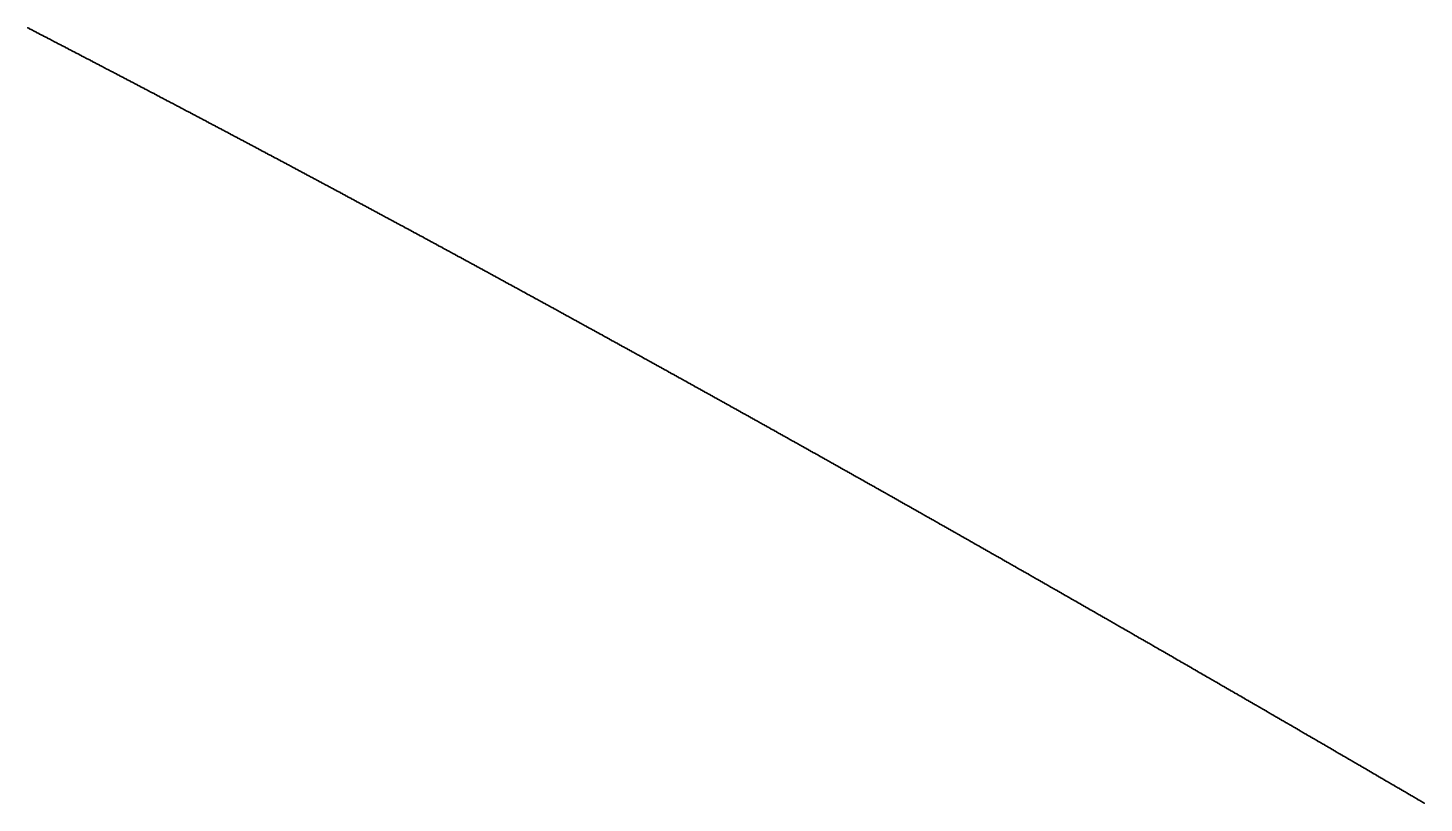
# Model space of a CAD drawing. Header units: metres. Extents: x 0 to 360, y 0 to 49.
# Drawn here: x 258.76 to 270, y 30.79 to 37.03 of the extents above; entities that cross this region are included whole.
import ezdxf

# ---------------------------------------------------------------- set-up
doc = ezdxf.new("R2010")
doc.units = ezdxf.units.M

msp = doc.modelspace()

# ---------------------------------------------------------------- linework, layer by layer
for p in [(258.759, 37.029), (258.765, 37.026), (258.771, 37.023), (258.778, 37.019), (258.784, 37.016), (258.79, 37.013), (258.797, 37.01), (258.803, 37.006), (258.809, 37.003), (258.815, 37), (258.822, 36.997), (258.828, 36.993), (258.834, 36.99), (258.841, 36.987), (258.847, 36.984), (258.853, 36.98), (258.859, 36.977), (258.866, 36.974), (258.872, 36.971), (258.878, 36.967), (258.885, 36.964), (258.891, 36.961), (258.897, 36.957), (258.904, 36.954), (258.91, 36.951), (258.916, 36.948), (258.922, 36.944), (258.929, 36.941), (258.935, 36.938), (258.941, 36.935), (258.948, 36.931), (258.954, 36.928), (258.96, 36.925), (258.967, 36.921), (258.973, 36.918), (258.979, 36.915), (258.985, 36.912), (258.992, 36.908), (258.998, 36.905), (259.004, 36.902), (259.011, 36.899), (259.017, 36.895), (259.023, 36.892), (259.029, 36.889), (259.036, 36.885), (259.042, 36.882), (259.048, 36.879), (259.055, 36.876), (259.061, 36.872), (259.067, 36.869), (259.074, 36.866), (259.08, 36.863), (259.086, 36.859), (259.092, 36.856), (259.099, 36.853), (259.105, 36.849), (259.111, 36.846), (259.118, 36.843), (259.124, 36.84), (259.13, 36.836), (259.137, 36.833), (259.143, 36.83), (259.149, 36.826), (259.155, 36.823), (259.162, 36.82), (259.168, 36.817), (259.174, 36.813), (259.181, 36.81), (259.187, 36.807), (259.193, 36.803), (259.2, 36.8), (259.206, 36.797), (259.212, 36.794), (259.218, 36.79), (259.225, 36.787), (259.231, 36.784), (259.237, 36.78), (259.244, 36.777), (259.25, 36.774), (259.256, 36.771), (259.263, 36.767), (259.269, 36.764), (259.275, 36.761), (259.282, 36.757), (259.288, 36.754), (259.294, 36.751), (259.3, 36.748), (259.307, 36.744), (259.313, 36.741), (259.319, 36.738), (259.326, 36.734), (259.332, 36.731), (259.338, 36.728), (259.345, 36.725), (259.351, 36.721), (259.357, 36.718), (259.363, 36.715), (259.37, 36.711), (259.376, 36.708), (259.382, 36.705), (259.389, 36.701), (259.395, 36.698), (259.401, 36.695), (259.408, 36.692), (259.414, 36.688), (259.42, 36.685), (259.427, 36.682), (259.433, 36.678), (259.439, 36.675), (259.445, 36.672), (259.452, 36.668), (259.458, 36.665), (259.464, 36.662), (259.471, 36.659), (259.477, 36.655), (259.483, 36.652), (259.49, 36.649), (259.496, 36.645), (259.502, 36.642), (259.509, 36.639), (259.515, 36.635), (259.521, 36.632), (259.527, 36.629), (259.534, 36.626), (259.54, 36.622), (259.546, 36.619), (259.553, 36.616), (259.559, 36.612), (259.565, 36.609), (259.572, 36.606), (259.578, 36.602), (259.584, 36.599), (259.591, 36.596), (259.597, 36.592), (259.603, 36.589), (259.61, 36.586), (259.616, 36.583), (259.622, 36.579), (259.628, 36.576), (259.635, 36.573), (259.641, 36.569), (259.647, 36.566), (259.654, 36.563), (259.66, 36.559), (259.666, 36.556), (259.673, 36.553), (259.679, 36.549), (259.685, 36.546), (259.692, 36.543), (259.698, 36.539), (259.704, 36.536), (259.711, 36.533), (259.717, 36.53), (259.723, 36.526), (259.729, 36.523), (259.736, 36.52), (259.742, 36.516), (259.748, 36.513), (259.755, 36.51), (259.761, 36.506), (259.767, 36.503), (259.774, 36.5), (259.78, 36.496), (259.786, 36.493), (259.793, 36.49), (259.799, 36.486), (259.805, 36.483), (259.812, 36.48), (259.818, 36.476), (259.824, 36.473), (259.83, 36.47), (259.837, 36.466), (259.843, 36.463), (259.849, 36.46), (259.856, 36.456), (259.862, 36.453), (259.868, 36.45), (259.875, 36.446), (259.881, 36.443), (259.887, 36.44), (259.894, 36.437), (259.9, 36.433), (259.906, 36.43), (259.913, 36.427), (259.919, 36.423), (259.925, 36.42), (259.932, 36.417), (259.938, 36.413), (259.944, 36.41), (259.951, 36.407), (259.957, 36.403), (259.963, 36.4), (259.97, 36.397), (259.976, 36.393), (259.982, 36.39), (259.988, 36.387), (259.995, 36.383), (260.001, 36.38), (260.007, 36.377), (260.014, 36.373), (260.02, 36.37), (260.026, 36.367), (260.033, 36.363), (260.039, 36.36), (260.045, 36.357), (260.052, 36.353), (260.058, 36.35), (260.064, 36.347), (260.071, 36.343), (260.077, 36.34), (260.083, 36.337), (260.09, 36.333), (260.096, 36.33), (260.102, 36.326), (260.109, 36.323), (260.115, 36.32), (260.121, 36.316), (260.128, 36.313), (260.134, 36.31), (260.14, 36.306), (260.147, 36.303), (260.153, 36.3), (260.159, 36.296), (260.166, 36.293), (260.172, 36.29), (260.178, 36.286), (260.185, 36.283), (260.191, 36.28), (260.197, 36.276), (260.203, 36.273), (260.21, 36.27), (260.216, 36.266), (260.222, 36.263), (260.229, 36.26), (260.235, 36.256), (260.241, 36.253), (260.248, 36.25), (260.254, 36.246), (260.26, 36.243), (260.267, 36.24), (260.273, 36.236), (260.279, 36.233), (260.286, 36.229), (260.292, 36.226), (260.298, 36.223), (260.305, 36.219), (260.311, 36.216), (260.317, 36.213), (260.324, 36.209), (260.33, 36.206), (260.336, 36.203), (260.343, 36.199), (260.349, 36.196), (260.355, 36.193), (260.362, 36.189), (260.368, 36.186), (260.374, 36.183), (260.381, 36.179), (260.387, 36.176), (260.393, 36.172), (260.4, 36.169), (260.406, 36.166), (260.412, 36.162), (260.419, 36.159), (260.425, 36.156), (260.431, 36.152), (260.438, 36.149), (260.444, 36.146), (260.45, 36.142), (260.457, 36.139), (260.463, 36.135), (260.469, 36.132), (260.476, 36.129), (260.482, 36.125), (260.488, 36.122), (260.495, 36.119), (260.501, 36.115), (260.507, 36.112), (260.514, 36.109), (260.52, 36.105), (260.526, 36.102), (260.533, 36.098), (260.539, 36.095), (260.545, 36.092), (260.552, 36.088), (260.558, 36.085), (260.564, 36.082), (260.571, 36.078), (260.577, 36.075), (260.583, 36.072), (260.59, 36.068), (260.596, 36.065), (260.602, 36.061), (260.609, 36.058), (260.615, 36.055), (260.621, 36.051), (260.628, 36.048), (260.634, 36.045), (260.64, 36.041), (260.647, 36.038), (260.653, 36.034), (260.659, 36.031), (260.666, 36.028), (260.672, 36.024), (260.678, 36.021), (260.685, 36.018), (260.691, 36.014), (260.697, 36.011), (260.704, 36.007), (260.71, 36.004), (260.716, 36.001), (260.723, 35.997), (260.729, 35.994), (260.735, 35.991), (260.742, 35.987), (260.748, 35.984), (260.754, 35.98), (260.761, 35.977), (260.767, 35.974), (260.774, 35.97), (260.78, 35.967), (260.786, 35.964), (260.793, 35.96), (260.799, 35.957), (260.805, 35.953), (260.812, 35.95), (260.818, 35.947), (260.824, 35.943), (260.831, 35.94), (260.837, 35.937), (260.843, 35.933), (260.85, 35.93), (260.856, 35.926), (260.862, 35.923), (260.869, 35.92), (260.875, 35.916), (260.881, 35.913), (260.888, 35.909), (260.894, 35.906), (260.9, 35.903), (260.907, 35.899), (260.913, 35.896), (260.919, 35.892), (260.926, 35.889), (260.932, 35.886), (260.938, 35.882), (260.945, 35.879), (260.951, 35.876), (260.957, 35.872), (260.964, 35.869), (260.97, 35.865), (260.976, 35.862), (260.983, 35.859), (260.989, 35.855), (260.996, 35.852), (261.002, 35.848), (261.008, 35.845), (261.015, 35.842), (261.021, 35.838), (261.027, 35.835), (261.034, 35.831), (261.04, 35.828), (261.046, 35.825), (261.053, 35.821), (261.059, 35.818), (261.065, 35.814), (261.072, 35.811), (261.078, 35.808), (261.084, 35.804), (261.091, 35.801), (261.097, 35.797), (261.103, 35.794), (261.11, 35.791), (261.116, 35.787), (261.122, 35.784), (261.129, 35.78), (261.135, 35.777), (261.142, 35.774), (261.148, 35.77), (261.154, 35.767), (261.161, 35.763), (261.167, 35.76), (261.173, 35.757), (261.18, 35.753), (261.186, 35.75), (261.192, 35.746), (261.199, 35.743), (261.205, 35.74), (261.211, 35.736), (261.218, 35.733), (261.224, 35.729), (261.23, 35.726), (261.237, 35.723), (261.243, 35.719), (261.25, 35.716), (261.256, 35.712), (261.262, 35.709), (261.269, 35.706), (261.275, 35.702), (261.281, 35.699), (261.288, 35.695), (261.294, 35.692), (261.3, 35.688), (261.307, 35.685), (261.313, 35.682), (261.319, 35.678), (261.326, 35.675), (261.332, 35.671), (261.338, 35.668), (261.345, 35.665), (261.351, 35.661), (261.358, 35.658), (261.364, 35.654), (261.37, 35.651), (261.377, 35.648), (261.383, 35.644), (261.389, 35.641), (261.396, 35.637), (261.402, 35.634), (261.408, 35.63), (261.415, 35.627), (261.421, 35.624), (261.427, 35.62), (261.434, 35.617), (261.44, 35.613), (261.447, 35.61), (261.453, 35.607), (261.459, 35.603), (261.466, 35.6), (261.472, 35.596), (261.478, 35.593), (261.485, 35.589), (261.491, 35.586), (261.497, 35.583), (261.504, 35.579), (261.51, 35.576), (261.516, 35.572), (261.523, 35.569), (261.529, 35.565), (261.536, 35.562), (261.542, 35.559), (261.548, 35.555), (261.555, 35.552), (261.561, 35.548), (261.567, 35.545), (261.574, 35.541), (261.58, 35.538), (261.586, 35.535), (261.593, 35.531), (261.599, 35.528), (261.606, 35.524), (261.612, 35.521), (261.618, 35.517), (261.625, 35.514), (261.631, 35.511), (261.637, 35.507), (261.644, 35.504), (261.65, 35.5), (261.656, 35.497), (261.663, 35.493), (261.669, 35.49), (261.676, 35.487), (261.682, 35.483), (261.688, 35.48), (261.695, 35.476), (261.701, 35.473), (261.707, 35.469), (261.714, 35.466), (261.72, 35.463), (261.726, 35.459), (261.733, 35.456), (261.739, 35.452), (261.746, 35.449), (261.752, 35.445), (261.758, 35.442), (261.765, 35.438), (261.771, 35.435), (261.777, 35.432), (261.784, 35.428), (261.79, 35.425), (261.796, 35.421), (261.803, 35.418), (261.809, 35.414), (261.816, 35.411), (261.822, 35.408), (261.828, 35.404), (261.835, 35.401), (261.841, 35.397), (261.847, 35.394), (261.854, 35.39), (261.86, 35.387), (261.867, 35.383), (261.873, 35.38), (261.879, 35.377), (261.886, 35.373), (261.892, 35.37), (261.898, 35.366), (261.905, 35.363), (261.911, 35.359), (261.917, 35.356), (261.924, 35.352), (261.93, 35.349), (261.937, 35.346), (261.943, 35.342), (261.949, 35.339), (261.956, 35.335), (261.962, 35.332), (261.968, 35.328), (261.975, 35.325), (261.981, 35.321), (261.988, 35.318), (261.994, 35.314), (262, 35.311), (262.007, 35.308), (262.013, 35.304), (262.019, 35.301), (262.026, 35.297), (262.032, 35.294), (262.039, 35.29), (262.045, 35.287), (262.051, 35.283), (262.058, 35.28), (262.064, 35.276), (262.07, 35.273), (262.077, 35.27), (262.083, 35.266), (262.09, 35.263), (262.096, 35.259), (262.102, 35.256), (262.109, 35.252), (262.115, 35.249), (262.121, 35.245), (262.128, 35.242), (262.134, 35.238), (262.141, 35.235), (262.147, 35.232), (262.153, 35.228), (262.16, 35.225), (262.166, 35.221), (262.172, 35.218), (262.179, 35.214), (262.185, 35.211), (262.192, 35.207), (262.198, 35.204), (262.204, 35.2), (262.211, 35.197), (262.217, 35.193), (262.223, 35.19), (262.23, 35.187), (262.236, 35.183), (262.243, 35.18), (262.249, 35.176), (262.255, 35.173), (262.262, 35.169), (262.268, 35.166), (262.274, 35.162), (262.281, 35.159), (262.287, 35.155), (262.294, 35.152), (262.3, 35.148), (262.306, 35.145), (262.313, 35.141), (262.319, 35.138), (262.326, 35.134), (262.332, 35.131), (262.338, 35.128), (262.345, 35.124), (262.351, 35.121), (262.357, 35.117), (262.364, 35.114), (262.37, 35.11), (262.377, 35.107), (262.383, 35.103), (262.389, 35.1), (262.396, 35.096), (262.402, 35.093), (262.408, 35.089), (262.415, 35.086), (262.421, 35.082), (262.428, 35.079), (262.434, 35.075), (262.44, 35.072), (262.447, 35.068), (262.453, 35.065), (262.46, 35.062), (262.466, 35.058), (262.472, 35.055), (262.479, 35.051), (262.485, 35.048), (262.491, 35.044), (262.498, 35.041), (262.504, 35.037), (262.511, 35.034), (262.517, 35.03), (262.523, 35.027), (262.53, 35.023), (262.536, 35.02), (262.543, 35.016), (262.549, 35.013), (262.555, 35.009), (262.562, 35.006), (262.568, 35.002), (262.575, 34.999), (262.581, 34.995), (262.587, 34.992), (262.594, 34.988), (262.6, 34.985), (262.606, 34.981), (262.613, 34.978), (262.619, 34.974), (262.626, 34.971), (262.632, 34.967), (262.638, 34.964), (262.645, 34.96), (262.651, 34.957), (262.658, 34.954), (262.664, 34.95), (262.67, 34.947), (262.677, 34.943), (262.683, 34.94), (262.69, 34.936), (262.696, 34.933), (262.702, 34.929), (262.709, 34.926), (262.715, 34.922), (262.721, 34.919), (262.728, 34.915), (262.734, 34.912), (262.741, 34.908), (262.747, 34.905), (262.753, 34.901), (262.76, 34.898), (262.766, 34.894), (262.773, 34.891), (262.779, 34.887), (262.785, 34.884), (262.792, 34.88), (262.798, 34.877), (262.805, 34.873), (262.811, 34.87), (262.817, 34.866), (262.824, 34.863), (262.83, 34.859), (262.837, 34.856), (262.843, 34.852), (262.849, 34.849), (262.856, 34.845), (262.862, 34.842), (262.869, 34.838), (262.875, 34.835), (262.881, 34.831), (262.888, 34.828), (262.894, 34.824), (262.901, 34.821), (262.907, 34.817), (262.913, 34.814), (262.92, 34.81), (262.926, 34.807), (262.932, 34.803), (262.939, 34.8), (262.945, 34.796), (262.952, 34.793), (262.958, 34.789), (262.964, 34.786), (262.971, 34.782), (262.977, 34.779), (262.984, 34.775), (262.99, 34.772), (262.996, 34.768), (263.003, 34.765), (263.009, 34.761), (263.016, 34.758), (263.022, 34.754), (263.028, 34.751), (263.035, 34.747), (263.041, 34.743), (263.048, 34.74), (263.054, 34.736), (263.06, 34.733), (263.067, 34.729), (263.073, 34.726), (263.08, 34.722), (263.086, 34.719), (263.092, 34.715), (263.099, 34.712), (263.105, 34.708), (263.112, 34.705), (263.118, 34.701), (263.124, 34.698), (263.131, 34.694), (263.137, 34.691), (263.144, 34.687), (263.15, 34.684), (263.157, 34.68), (263.163, 34.677), (263.169, 34.673), (263.176, 34.67), (263.182, 34.666), (263.189, 34.663), (263.195, 34.659), (263.201, 34.656), (263.208, 34.652), (263.214, 34.649), (263.221, 34.645), (263.227, 34.642), (263.233, 34.638), (263.24, 34.634), (263.246, 34.631), (263.253, 34.627), (263.259, 34.624), (263.265, 34.62), (263.272, 34.617), (263.278, 34.613), (263.285, 34.61), (263.291, 34.606), (263.297, 34.603), (263.304, 34.599), (263.31, 34.596), (263.317, 34.592), (263.323, 34.589), (263.329, 34.585), (263.336, 34.582), (263.342, 34.578), (263.349, 34.575), (263.355, 34.571), (263.362, 34.567), (263.368, 34.564), (263.374, 34.56), (263.381, 34.557), (263.387, 34.553), (263.394, 34.55), (263.4, 34.546), (263.406, 34.543), (263.413, 34.539), (263.419, 34.536), (263.426, 34.532), (263.432, 34.529), (263.438, 34.525), (263.445, 34.522), (263.451, 34.518), (263.458, 34.514), (263.464, 34.511), (263.471, 34.507), (263.477, 34.504), (263.483, 34.5), (263.49, 34.497), (263.496, 34.493), (263.503, 34.49), (263.509, 34.486), (263.515, 34.483), (263.522, 34.479), (263.528, 34.476), (263.535, 34.472), (263.541, 34.468), (263.547, 34.465), (263.554, 34.461), (263.56, 34.458), (263.567, 34.454), (263.573, 34.451), (263.58, 34.447), (263.586, 34.444), (263.592, 34.44), (263.599, 34.437), (263.605, 34.433), (263.612, 34.43), (263.618, 34.426), (263.624, 34.422), (263.631, 34.419), (263.637, 34.415), (263.644, 34.412), (263.65, 34.408), (263.657, 34.405), (263.663, 34.401), (263.669, 34.398), (263.676, 34.394), (263.682, 34.391), (263.689, 34.387), (263.695, 34.383), (263.701, 34.38), (263.708, 34.376), (263.714, 34.373), (263.721, 34.369), (263.727, 34.366), (263.734, 34.362), (263.74, 34.359), (263.746, 34.355), (263.753, 34.351), (263.759, 34.348), (263.766, 34.344), (263.772, 34.341), (263.779, 34.337), (263.785, 34.334), (263.791, 34.33), (263.798, 34.327), (263.804, 34.323), (263.811, 34.32), (263.817, 34.316), (263.823, 34.312), (263.83, 34.309), (263.836, 34.305), (263.843, 34.302), (263.849, 34.298), (263.856, 34.295), (263.862, 34.291), (263.868, 34.288), (263.875, 34.284), (263.881, 34.28), (263.888, 34.277), (263.894, 34.273), (263.901, 34.27), (263.907, 34.266), (263.913, 34.263), (263.92, 34.259), (263.926, 34.255), (263.933, 34.252), (263.939, 34.248), (263.946, 34.245), (263.952, 34.241), (263.958, 34.238), (263.965, 34.234), (263.971, 34.231), (263.978, 34.227), (263.984, 34.223), (263.991, 34.22), (263.997, 34.216), (264.003, 34.213), (264.01, 34.209), (264.016, 34.206), (264.023, 34.202), (264.029, 34.198), (264.035, 34.195), (264.042, 34.191), (264.048, 34.188), (264.055, 34.184), (264.061, 34.181), (264.068, 34.177), (264.074, 34.173), (264.08, 34.17), (264.087, 34.166), (264.093, 34.163), (264.1, 34.159), (264.106, 34.156), (264.113, 34.152), (264.119, 34.148), (264.126, 34.145), (264.132, 34.141), (264.138, 34.138), (264.145, 34.134), (264.151, 34.131), (264.158, 34.127), (264.164, 34.123), (264.171, 34.12), (264.177, 34.116), (264.183, 34.113), (264.19, 34.109), (264.196, 34.106), (264.203, 34.102), (264.209, 34.098), (264.216, 34.095), (264.222, 34.091), (264.228, 34.088), (264.235, 34.084), (264.241, 34.081), (264.248, 34.077), (264.254, 34.073), (264.261, 34.07), (264.267, 34.066), (264.273, 34.063), (264.28, 34.059), (264.286, 34.055), (264.293, 34.052), (264.299, 34.048), (264.306, 34.045), (264.312, 34.041), (264.319, 34.038), (264.325, 34.034), (264.331, 34.03), (264.338, 34.027), (264.344, 34.023), (264.351, 34.02), (264.357, 34.016), (264.364, 34.013), (264.37, 34.009), (264.376, 34.005), (264.383, 34.002), (264.389, 33.998), (264.396, 33.995), (264.402, 33.991), (264.409, 33.987), (264.415, 33.984), (264.422, 33.98), (264.428, 33.977), (264.434, 33.973), (264.441, 33.969), (264.447, 33.966), (264.454, 33.962), (264.46, 33.959), (264.467, 33.955), (264.473, 33.952), (264.479, 33.948), (264.486, 33.944), (264.492, 33.941), (264.499, 33.937), (264.505, 33.934), (264.512, 33.93), (264.518, 33.926), (264.525, 33.923), (264.531, 33.919), (264.537, 33.916), (264.544, 33.912), (264.55, 33.908), (264.557, 33.905), (264.563, 33.901), (264.57, 33.898), (264.576, 33.894), (264.583, 33.89), (264.589, 33.887), (264.595, 33.883), (264.602, 33.88), (264.608, 33.876), (264.615, 33.872), (264.621, 33.869), (264.628, 33.865), (264.634, 33.862), (264.641, 33.858), (264.647, 33.854), (264.653, 33.851), (264.66, 33.847), (264.666, 33.844), (264.673, 33.84), (264.679, 33.836), (264.686, 33.833), (264.692, 33.829), (264.699, 33.826), (264.705, 33.822), (264.711, 33.818), (264.718, 33.815), (264.724, 33.811), (264.731, 33.808), (264.737, 33.804), (264.744, 33.8), (264.75, 33.797), (264.757, 33.793), (264.763, 33.79), (264.769, 33.786), (264.776, 33.782), (264.782, 33.779), (264.789, 33.775), (264.795, 33.772), (264.802, 33.768), (264.808, 33.764), (264.815, 33.761), (264.821, 33.757), (264.828, 33.753), (264.834, 33.75), (264.84, 33.746), (264.847, 33.743), (264.853, 33.739), (264.86, 33.735), (264.866, 33.732), (264.873, 33.728), (264.879, 33.725), (264.886, 33.721), (264.892, 33.717), (264.899, 33.714), (264.905, 33.71), (264.911, 33.706), (264.918, 33.703), (264.924, 33.699), (264.931, 33.696), (264.937, 33.692), (264.944, 33.688), (264.95, 33.685), (264.957, 33.681), (264.963, 33.678), (264.97, 33.674), (264.976, 33.67), (264.982, 33.667), (264.989, 33.663), (264.995, 33.659), (265.002, 33.656), (265.008, 33.652), (265.015, 33.649), (265.021, 33.645), (265.028, 33.641), (265.034, 33.638), (265.041, 33.634), (265.047, 33.631), (265.053, 33.627), (265.06, 33.623), (265.066, 33.62), (265.073, 33.616), (265.079, 33.612), (265.086, 33.609), (265.092, 33.605), (265.099, 33.602), (265.105, 33.598), (265.112, 33.594), (265.118, 33.591), (265.124, 33.587), (265.131, 33.583), (265.137, 33.58), (265.144, 33.576), (265.15, 33.573), (265.157, 33.569), (265.163, 33.565), (265.17, 33.562), (265.176, 33.558), (265.183, 33.554), (265.189, 33.551), (265.196, 33.547), (265.202, 33.543), (265.208, 33.54), (265.215, 33.536), (265.221, 33.533), (265.228, 33.529), (265.234, 33.525), (265.241, 33.522), (265.247, 33.518), (265.254, 33.514), (265.26, 33.511), (265.267, 33.507), (265.273, 33.504), (265.28, 33.5), (265.286, 33.496), (265.293, 33.493), (265.299, 33.489), (265.305, 33.485), (265.312, 33.482), (265.318, 33.478), (265.325, 33.474), (265.331, 33.471), (265.338, 33.467), (265.344, 33.464), (265.351, 33.46), (265.357, 33.456), (265.364, 33.453), (265.37, 33.449), (265.377, 33.445), (265.383, 33.442), (265.389, 33.438), (265.396, 33.434), (265.402, 33.431), (265.409, 33.427), (265.415, 33.423), (265.422, 33.42), (265.428, 33.416), (265.435, 33.413), (265.441, 33.409), (265.448, 33.405), (265.454, 33.402), (265.461, 33.398), (265.467, 33.394), (265.474, 33.391), (265.48, 33.387), (265.487, 33.383), (265.493, 33.38), (265.499, 33.376), (265.506, 33.372), (265.512, 33.369), (265.519, 33.365), (265.525, 33.362), (265.532, 33.358), (265.538, 33.354), (265.545, 33.351), (265.551, 33.347), (265.558, 33.343), (265.564, 33.34), (265.571, 33.336), (265.577, 33.332), (265.584, 33.329), (265.59, 33.325), (265.597, 33.321), (265.603, 33.318), (265.609, 33.314), (265.616, 33.31), (265.622, 33.307), (265.629, 33.303), (265.635, 33.299), (265.642, 33.296), (265.648, 33.292), (265.655, 33.288), (265.661, 33.285), (265.668, 33.281), (265.674, 33.278), (265.681, 33.274), (265.687, 33.27), (265.694, 33.267), (265.7, 33.263), (265.707, 33.259), (265.713, 33.256), (265.72, 33.252), (265.726, 33.248), (265.733, 33.245), (265.739, 33.241), (265.745, 33.237), (265.752, 33.234), (265.758, 33.23), (265.765, 33.226), (265.771, 33.223), (265.778, 33.219), (265.784, 33.215), (265.791, 33.212), (265.797, 33.208), (265.804, 33.204), (265.81, 33.201), (265.817, 33.197), (265.823, 33.193), (265.83, 33.19), (265.836, 33.186), (265.843, 33.182), (265.849, 33.179), (265.856, 33.175), (265.862, 33.171), (265.869, 33.168), (265.875, 33.164), (265.882, 33.16), (265.888, 33.157), (265.895, 33.153), (265.901, 33.149), (265.907, 33.146), (265.914, 33.142), (265.92, 33.138), (265.927, 33.135), (265.933, 33.131), (265.94, 33.127), (265.946, 33.124), (265.953, 33.12), (265.959, 33.116), (265.966, 33.113), (265.972, 33.109), (265.979, 33.105), (265.985, 33.102), (265.992, 33.098), (265.998, 33.094), (266.005, 33.091), (266.011, 33.087), (266.018, 33.083), (266.024, 33.08), (266.031, 33.076), (266.037, 33.072), (266.044, 33.069), (266.05, 33.065), (266.057, 33.061), (266.063, 33.058), (266.07, 33.054), (266.076, 33.05), (266.083, 33.047), (266.089, 33.043), (266.096, 33.039), (266.102, 33.035), (266.109, 33.032), (266.115, 33.028), (266.122, 33.024), (266.128, 33.021), (266.135, 33.017), (266.141, 33.013), (266.147, 33.01), (266.154, 33.006), (266.16, 33.002), (266.167, 32.999), (266.173, 32.995), (266.18, 32.991), (266.186, 32.988), (266.193, 32.984), (266.199, 32.98), (266.206, 32.977), (266.212, 32.973), (266.219, 32.969), (266.225, 32.966), (266.232, 32.962), (266.238, 32.958), (266.245, 32.954), (266.251, 32.951), (266.258, 32.947), (266.264, 32.943), (266.271, 32.94), (266.277, 32.936), (266.284, 32.932), (266.29, 32.929), (266.297, 32.925), (266.303, 32.921), (266.31, 32.918), (266.316, 32.914), (266.323, 32.91), (266.329, 32.907), (266.336, 32.903), (266.342, 32.899), (266.349, 32.895), (266.355, 32.892), (266.362, 32.888), (266.368, 32.884), (266.375, 32.881), (266.381, 32.877), (266.388, 32.873), (266.394, 32.87), (266.401, 32.866), (266.407, 32.862), (266.414, 32.859), (266.42, 32.855), (266.427, 32.851), (266.433, 32.847), (266.44, 32.844), (266.446, 32.84), (266.453, 32.836), (266.459, 32.833), (266.466, 32.829), (266.472, 32.825), (266.479, 32.822), (266.485, 32.818), (266.492, 32.814), (266.498, 32.81), (266.505, 32.807), (266.511, 32.803), (266.518, 32.799), (266.524, 32.796), (266.531, 32.792), (266.537, 32.788), (266.544, 32.785), (266.55, 32.781), (266.557, 32.777), (266.563, 32.773), (266.57, 32.77), (266.576, 32.766), (266.583, 32.762), (266.589, 32.759), (266.596, 32.755), (266.602, 32.751), (266.609, 32.748), (266.615, 32.744), (266.622, 32.74), (266.628, 32.736), (266.635, 32.733), (266.641, 32.729), (266.648, 32.725), (266.654, 32.722), (266.661, 32.718), (266.667, 32.714), (266.674, 32.71), (266.68, 32.707), (266.687, 32.703), (266.693, 32.699), (266.7, 32.696), (266.706, 32.692), (266.713, 32.688), (266.719, 32.685), (266.726, 32.681), (266.732, 32.677), (266.739, 32.673), (266.745, 32.67), (266.752, 32.666), (266.758, 32.662), (266.765, 32.659), (266.771, 32.655), (266.778, 32.651), (266.784, 32.647), (266.791, 32.644), (266.798, 32.64), (266.804, 32.636), (266.811, 32.633), (266.817, 32.629), (266.824, 32.625), (266.83, 32.621), (266.837, 32.618), (266.843, 32.614), (266.85, 32.61), (266.856, 32.607), (266.863, 32.603), (266.869, 32.599), (266.876, 32.595), (266.882, 32.592), (266.889, 32.588), (266.895, 32.584), (266.902, 32.58), (266.908, 32.577), (266.915, 32.573), (266.921, 32.569), (266.928, 32.566), (266.934, 32.562), (266.941, 32.558), (266.947, 32.554), (266.954, 32.551), (266.96, 32.547), (266.967, 32.543), (266.973, 32.54), (266.98, 32.536), (266.986, 32.532), (266.993, 32.528), (266.999, 32.525), (267.006, 32.521), (267.012, 32.517), (267.019, 32.513), (267.025, 32.51), (267.032, 32.506), (267.039, 32.502), (267.045, 32.499), (267.052, 32.495), (267.058, 32.491), (267.065, 32.487), (267.071, 32.484), (267.078, 32.48), (267.084, 32.476), (267.091, 32.472), (267.097, 32.469), (267.104, 32.465), (267.11, 32.461), (267.117, 32.458), (267.123, 32.454), (267.13, 32.45), (267.136, 32.446), (267.143, 32.443), (267.149, 32.439), (267.156, 32.435), (267.162, 32.431), (267.169, 32.428), (267.175, 32.424), (267.182, 32.42), (267.188, 32.417), (267.195, 32.413), (267.202, 32.409), (267.208, 32.405), (267.215, 32.402), (267.221, 32.398), (267.228, 32.394), (267.234, 32.39), (267.241, 32.387), (267.247, 32.383), (267.254, 32.379), (267.26, 32.375), (267.267, 32.372), (267.273, 32.368), (267.28, 32.364), (267.286, 32.36), (267.293, 32.357), (267.299, 32.353), (267.306, 32.349), (267.312, 32.345), (267.319, 32.342), (267.325, 32.338), (267.332, 32.334), (267.339, 32.331), (267.345, 32.327), (267.352, 32.323), (267.358, 32.319), (267.365, 32.316), (267.371, 32.312), (267.378, 32.308), (267.384, 32.304), (267.391, 32.301), (267.397, 32.297), (267.404, 32.293), (267.41, 32.289), (267.417, 32.286), (267.423, 32.282), (267.43, 32.278), (267.436, 32.274), (267.443, 32.271), (267.45, 32.267), (267.456, 32.263), (267.463, 32.259), (267.469, 32.256), (267.476, 32.252), (267.482, 32.248), (267.489, 32.244), (267.495, 32.241), (267.502, 32.237), (267.508, 32.233), (267.515, 32.229), (267.521, 32.226), (267.528, 32.222), (267.534, 32.218), (267.541, 32.214), (267.548, 32.211), (267.554, 32.207), (267.561, 32.203), (267.567, 32.199), (267.574, 32.196), (267.58, 32.192), (267.587, 32.188), (267.593, 32.184), (267.6, 32.181), (267.606, 32.177), (267.613, 32.173), (267.619, 32.169), (267.626, 32.166), (267.632, 32.162), (267.639, 32.158), (267.646, 32.154), (267.652, 32.151), (267.659, 32.147), (267.665, 32.143), (267.672, 32.139), (267.678, 32.136), (267.685, 32.132), (267.691, 32.128), (267.698, 32.124), (267.704, 32.12), (267.711, 32.117), (267.717, 32.113), (267.724, 32.109), (267.731, 32.105), (267.737, 32.102), (267.744, 32.098), (267.75, 32.094), (267.757, 32.09), (267.763, 32.087), (267.77, 32.083), (267.776, 32.079), (267.783, 32.075), (267.789, 32.072), (267.796, 32.068), (267.802, 32.064), (267.809, 32.06), (267.816, 32.056), (267.822, 32.053), (267.829, 32.049), (267.835, 32.045), (267.842, 32.041), (267.848, 32.038), (267.855, 32.034), (267.861, 32.03), (267.868, 32.026), (267.874, 32.023), (267.881, 32.019), (267.888, 32.015), (267.894, 32.011), (267.901, 32.008), (267.907, 32.004), (267.914, 32), (267.92, 31.996), (267.927, 31.992), (267.933, 31.989), (267.94, 31.985), (267.946, 31.981), (267.953, 31.977), (267.96, 31.974), (267.966, 31.97), (267.973, 31.966), (267.979, 31.962), (267.986, 31.958), (267.992, 31.955), (267.999, 31.951), (268.005, 31.947), (268.012, 31.943), (268.018, 31.94), (268.025, 31.936), (268.032, 31.932), (268.038, 31.928), (268.045, 31.924), (268.051, 31.921), (268.058, 31.917), (268.064, 31.913), (268.071, 31.909), (268.077, 31.906), (268.084, 31.902), (268.091, 31.898), (268.097, 31.894), (268.104, 31.89), (268.11, 31.887), (268.117, 31.883), (268.123, 31.879), (268.13, 31.875), (268.136, 31.872), (268.143, 31.868), (268.149, 31.864), (268.156, 31.86), (268.163, 31.856), (268.169, 31.853), (268.176, 31.849), (268.182, 31.845), (268.189, 31.841), (268.195, 31.838), (268.202, 31.834), (268.208, 31.83), (268.215, 31.826), (268.222, 31.822), (268.228, 31.819), (268.235, 31.815), (268.241, 31.811), (268.248, 31.807), (268.254, 31.803), (268.261, 31.8), (268.267, 31.796), (268.274, 31.792), (268.281, 31.788), (268.287, 31.784), (268.294, 31.781), (268.3, 31.777), (268.307, 31.773), (268.313, 31.769), (268.32, 31.766), (268.327, 31.762), (268.333, 31.758), (268.34, 31.754), (268.346, 31.75), (268.353, 31.747), (268.359, 31.743), (268.366, 31.739), (268.372, 31.735), (268.379, 31.731), (268.386, 31.728), (268.392, 31.724), (268.399, 31.72), (268.405, 31.716), (268.412, 31.712), (268.418, 31.709), (268.425, 31.705), (268.431, 31.701), (268.438, 31.697), (268.445, 31.693), (268.451, 31.69), (268.458, 31.686), (268.464, 31.682), (268.471, 31.678), (268.477, 31.674), (268.484, 31.671), (268.491, 31.667), (268.497, 31.663), (268.504, 31.659), (268.51, 31.655), (268.517, 31.652), (268.523, 31.648), (268.53, 31.644), (268.537, 31.64), (268.543, 31.636), (268.55, 31.633), (268.556, 31.629), (268.563, 31.625), (268.569, 31.621), (268.576, 31.617), (268.582, 31.614), (268.589, 31.61), (268.596, 31.606), (268.602, 31.602), (268.609, 31.598), (268.615, 31.595), (268.622, 31.591), (268.628, 31.587), (268.635, 31.583), (268.642, 31.579), (268.648, 31.576), (268.655, 31.572), (268.661, 31.568), (268.668, 31.564), (268.674, 31.56), (268.681, 31.557), (268.688, 31.553), (268.694, 31.549), (268.701, 31.545), (268.707, 31.541), (268.714, 31.538), (268.72, 31.534), (268.727, 31.53), (268.734, 31.526), (268.74, 31.522), (268.747, 31.518), (268.753, 31.515), (268.76, 31.511), (268.766, 31.507), (268.773, 31.503), (268.78, 31.499), (268.786, 31.496), (268.793, 31.492), (268.799, 31.488), (268.806, 31.484), (268.812, 31.48), (268.819, 31.477), (268.826, 31.473), (268.832, 31.469), (268.839, 31.465), (268.845, 31.461), (268.852, 31.457), (268.858, 31.454), (268.865, 31.45), (268.872, 31.446), (268.878, 31.442), (268.885, 31.438), (268.891, 31.435), (268.898, 31.431), (268.905, 31.427), (268.911, 31.423), (268.918, 31.419), (268.924, 31.415), (268.931, 31.412), (268.937, 31.408), (268.944, 31.404), (268.951, 31.4), (268.957, 31.396), (268.964, 31.393), (268.97, 31.389), (268.977, 31.385), (268.983, 31.381), (268.99, 31.377), (268.997, 31.373), (269.003, 31.37), (269.01, 31.366), (269.016, 31.362), (269.023, 31.358), (269.03, 31.354), (269.036, 31.35), (269.043, 31.347), (269.049, 31.343), (269.056, 31.339), (269.062, 31.335), (269.069, 31.331), (269.076, 31.327), (269.082, 31.324), (269.089, 31.32), (269.095, 31.316), (269.102, 31.312), (269.109, 31.308), (269.115, 31.305), (269.122, 31.301), (269.128, 31.297), (269.135, 31.293), (269.141, 31.289), (269.148, 31.285), (269.155, 31.282), (269.161, 31.278), (269.168, 31.274), (269.174, 31.27), (269.181, 31.266), (269.188, 31.262), (269.194, 31.259), (269.201, 31.255), (269.207, 31.251), (269.214, 31.247), (269.221, 31.243), (269.227, 31.239), (269.234, 31.236), (269.24, 31.232), (269.247, 31.228), (269.253, 31.224), (269.26, 31.22), (269.267, 31.216), (269.273, 31.213), (269.28, 31.209), (269.286, 31.205), (269.293, 31.201), (269.3, 31.197), (269.306, 31.193), (269.313, 31.189), (269.319, 31.186), (269.326, 31.182), (269.333, 31.178), (269.339, 31.174), (269.346, 31.17), (269.352, 31.166), (269.359, 31.163), (269.366, 31.159), (269.372, 31.155), (269.379, 31.151), (269.385, 31.147), (269.392, 31.143), (269.398, 31.14), (269.405, 31.136), (269.412, 31.132), (269.418, 31.128), (269.425, 31.124), (269.431, 31.12), (269.438, 31.116), (269.445, 31.113), (269.451, 31.109), (269.458, 31.105), (269.464, 31.101), (269.471, 31.097), (269.478, 31.093), (269.484, 31.09), (269.491, 31.086), (269.497, 31.082), (269.504, 31.078), (269.511, 31.074), (269.517, 31.07), (269.524, 31.066), (269.53, 31.063), (269.537, 31.059), (269.544, 31.055), (269.55, 31.051), (269.557, 31.047), (269.563, 31.043), (269.57, 31.04), (269.577, 31.036), (269.583, 31.032), (269.59, 31.028), (269.596, 31.024), (269.603, 31.02), (269.61, 31.016), (269.616, 31.013), (269.623, 31.009), (269.629, 31.005), (269.636, 31.001), (269.643, 30.997), (269.649, 30.993), (269.656, 30.989), (269.662, 30.986), (269.669, 30.982), (269.676, 30.978), (269.682, 30.974), (269.689, 30.97), (269.695, 30.966), (269.702, 30.962), (269.709, 30.959), (269.715, 30.955), (269.722, 30.951), (269.728, 30.947), (269.735, 30.943), (269.742, 30.939), (269.748, 30.935), (269.755, 30.932), (269.762, 30.928), (269.768, 30.924), (269.775, 30.92), (269.781, 30.916), (269.788, 30.912), (269.795, 30.908), (269.801, 30.905), (269.808, 30.901), (269.814, 30.897), (269.821, 30.893), (269.828, 30.889), (269.834, 30.885), (269.841, 30.881), (269.847, 30.878), (269.854, 30.874), (269.861, 30.87), (269.867, 30.866), (269.874, 30.862), (269.88, 30.858), (269.887, 30.854), (269.894, 30.85), (269.9, 30.847), (269.907, 30.843), (269.914, 30.839), (269.92, 30.835), (269.927, 30.831), (269.933, 30.827), (269.94, 30.823), (269.947, 30.82), (269.953, 30.816), (269.96, 30.812), (269.966, 30.808), (269.973, 30.804), (269.98, 30.8), (269.986, 30.796), (269.993, 30.792), (270, 30.789)]:
    msp.add_point(p)

doc.saveas('drawing.dxf')
